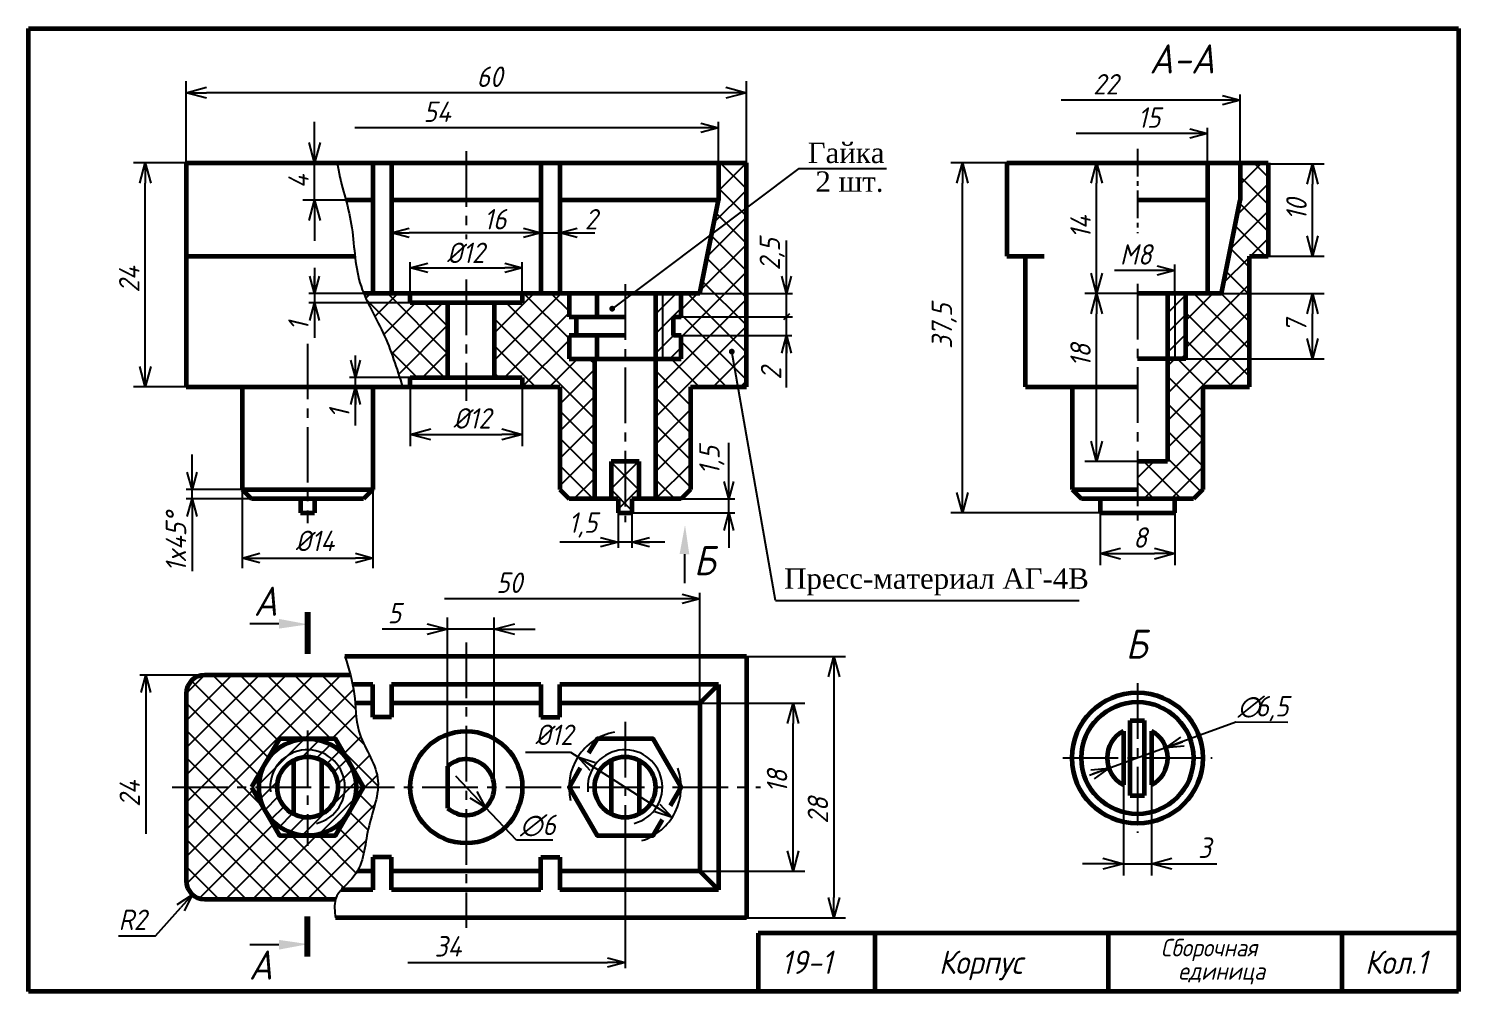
# Model space of a CAD drawing. Header units: millimetres. Extents: x -255 to 513, y 132 to 472.
# Drawn here: x -255 to -10, y 307 to 472 of the extents above; entities that cross this region are included whole.
import ezdxf

# ---------------------------------------------------------------- set-up
doc = ezdxf.new("R2010")
doc.units = ezdxf.units.MM
doc.header["$LTSCALE"] = 0.5
doc.linetypes.add('CENTER2', pattern=[28.575, 19.05, -3.175, 3.175, -3.175])
doc.layers.get('Defpoints').update_dxf_attribs({"color": 5})
doc.styles.get("Standard").update_dxf_attribs({"font": 'isocpeui.ttf', "width": 0.9})
doc.styles.add('стиль1', font='TIMES.TTF')
doc.dimstyles.new('Standart 1', dxfattribs={"dimtxt": 3.5, "dimasz": 3.5, "dimexe": 2, "dimexo": 0, "dimgap": 1, "dimtad": 1, "dimtoh": 1, "dimdec": 0, "dimtxsty": 'Standard', "dimblk": 'OPEN30', "dimcen": 2.5, "dimadec": 0, "dimazin": 0, "dimtfac": 1, "dimtdec": 0, "dimtmove": 0, "dimatfit": 3, "dimldrblk": 'DOTSMALL', "dimfxl": 0, "dimarcsym": 0})
pattern_1 = [(45, (-1e-06, -7), (-2.334867, 2.334867), []), (135, (-1e-06, -7), (-2.334867, -2.334867), [])]
pattern_2 = [(45, (-285, 289), (-1.683798, 1.683798), [])]

# ---------------------------------------------------------------- blocks, each defined once
blk = doc.blocks.new('_Open30')
at = {"color": 0, "linetype": 'ByBlock', "lineweight": -2}
for p, q in [((-1, 0.268), (0, 0)), ((0, 0), (-1, -0.268)), ((0, 0), (-1, 0))]:
    blk.add_line(p, q, dxfattribs=at)
blk = doc.blocks.new('*D61')
at = {"color": 0, "lineweight": -2}
for p, q in [((-183.2, 345.58), (-183.2, 371.08)), ((-175.2, 342), (-175.2, 371.08)), ((-186.7, 369.08), (-194.41, 369.08)), ((-175.2, 369.08), (-183.2, 369.08)), ((-171.7, 369.08), (-168.2, 369.08))]:
    blk.add_line(p, q, dxfattribs=at)
at = {"layer": 'Defpoints', "color": 0}
for p in [(-175.2, 369.08), (-183.2, 345.58), (-175.2, 342)]:
    blk.add_point(p, dxfattribs=at)
at = {"color": 0, "lineweight": -2, "xscale": 3.5, "yscale": 3.5, "zscale": 3.5}
blk.add_blockref('_Open30', (-183.2, 369.08), dxfattribs=at)
at = {"color": 0, "lineweight": -2, "xscale": 3.5, "yscale": 3.5, "zscale": 3.5, "rotation": 180}
blk.add_blockref('_Open30', (-175.2, 369.08), dxfattribs=at)
at = {"color": 0, "lineweight": -3, "insert": (-192.31, 371.83), "char_height": 3.5, "attachment_point": 5}
blk.add_mtext('5', dxfattribs=at)
blk = doc.blocks.new('_DotSmall')
at = {"color": 0, "linetype": 'ByBlock', "const_width": 0.5}
blk.add_lwpolyline([(-0.0625, 0, 1), (0.0625, 0, 1)], format="xyb", close=True, dxfattribs=at)
blk = doc.blocks.new('*D62')
at = {"color": 0, "lineweight": -2}
for p, q in [((-140, 356.4), (-122, 356.4)), ((-124, 331.1), (-124, 352.9)), ((-140, 327.6), (-122, 327.6))]:
    blk.add_line(p, q, dxfattribs=at)
at = {"layer": 'Defpoints', "color": 0}
for p in [(-140, 356.4), (-124, 356.4), (-140, 327.6)]:
    blk.add_point(p, dxfattribs=at)
at = {"color": 0, "lineweight": -2, "xscale": 3.5, "yscale": 3.5, "zscale": 3.5}
for p, rotation in [((-124, 356.4), 90), ((-124, 327.6), 270)]:
    blk.add_blockref('_Open30', p, dxfattribs=dict(at, rotation=rotation))
at = {"color": 0, "lineweight": -3, "insert": (-126.75, 343), "char_height": 3.5, "attachment_point": 5, "rotation": 90}
blk.add_mtext('18', dxfattribs=at)
blk = doc.blocks.new('*D63')
at = {"color": 0, "lineweight": -2}
for p, q in [((-132, 364.4), (-115, 364.4)), ((-117, 360.9), (-117, 323.1)), ((-132, 319.6), (-115, 319.6))]:
    blk.add_line(p, q, dxfattribs=at)
at = {"layer": 'Defpoints', "color": 0}
for p in [(-132, 364.4), (-132, 319.6), (-117, 319.6)]:
    blk.add_point(p, dxfattribs=at)
at = {"color": 0, "lineweight": -2, "xscale": 3.5, "yscale": 3.5, "zscale": 3.5}
for p, rotation in [((-117, 364.4), 90), ((-117, 319.6), 270)]:
    blk.add_blockref('_Open30', p, dxfattribs=dict(at, rotation=rotation))
at = {"color": 0, "lineweight": -3, "insert": (-119.75, 338), "char_height": 3.5, "attachment_point": 5, "rotation": 90}
blk.add_mtext('28', dxfattribs=at)
blk = doc.blocks.new('*D64')
at = {"color": 0, "lineweight": -2}
for p, q in [((-189.6, 410.6), (-189.6, 400.45)), ((-170.4, 410.6), (-170.4, 400.45)), ((-186.1, 402.45), (-173.9, 402.45))]:
    blk.add_line(p, q, dxfattribs=at)
at = {"layer": 'Defpoints', "color": 0}
for p in [(-189.6, 410.6), (-170.4, 410.6), (-170.4, 402.45)]:
    blk.add_point(p, dxfattribs=at)
at = {"color": 0, "lineweight": -2, "xscale": 3.5, "yscale": 3.5, "zscale": 3.5, "rotation": 180}
blk.add_blockref('_Open30', (-189.6, 402.45), dxfattribs=at)
at = {"color": 0, "lineweight": -2, "xscale": 3.5, "yscale": 3.5, "zscale": 3.5}
blk.add_blockref('_Open30', (-170.4, 402.45), dxfattribs=at)
at = {"color": 0, "lineweight": -3, "insert": (-179, 405.2), "char_height": 3.5, "attachment_point": 5}
blk.add_mtext('%%c12', dxfattribs=at)
blk = doc.blocks.new('*D65')
at = {"color": 0, "lineweight": -2}
for p, q in [((-228, 449), (-237, 449)), ((-235, 414.1), (-235, 445.5)), ((-228, 410.6), (-237, 410.6))]:
    blk.add_line(p, q, dxfattribs=at)
at = {"layer": 'Defpoints', "color": 0}
for p in [(-235, 449), (-228, 449), (-228, 410.6)]:
    blk.add_point(p, dxfattribs=at)
at = {"color": 0, "lineweight": -2, "xscale": 3.5, "yscale": 3.5, "zscale": 3.5}
for p, rotation in [((-235, 449), 90), ((-235, 410.6), 270)]:
    blk.add_blockref('_Open30', p, dxfattribs=dict(at, rotation=rotation))
at = {"color": 0, "lineweight": -3, "insert": (-237.75, 429), "char_height": 3.5, "attachment_point": 5, "rotation": 90}
blk.add_mtext('24', dxfattribs=at)
blk = doc.blocks.new('*D66')
at = {"color": 0, "lineweight": -2}
for p, q in [((-228, 449), (-228, 463)), ((-135.5, 461), (-224.5, 461)), ((-132, 449), (-132, 463))]:
    blk.add_line(p, q, dxfattribs=at)
at = {"layer": 'Defpoints', "color": 0}
for p in [(-228, 461), (-228, 449), (-132, 449)]:
    blk.add_point(p, dxfattribs=at)
at = {"color": 0, "lineweight": -2, "xscale": 3.5, "yscale": 3.5, "zscale": 3.5, "rotation": 180}
blk.add_blockref('_Open30', (-228, 461), dxfattribs=at)
at = {"color": 0, "lineweight": -2, "xscale": 3.5, "yscale": 3.5, "zscale": 3.5}
blk.add_blockref('_Open30', (-132, 461), dxfattribs=at)
at = {"color": 0, "lineweight": -3, "insert": (-176, 463.75), "char_height": 3.5, "attachment_point": 5}
blk.add_mtext('60', dxfattribs=at)
blk = doc.blocks.new('*D67')
at = {"color": 0, "lineweight": -2}
for p, q in [((-67.4, 342.39), (-67.4, 326.87)), ((-62.6, 342.39), (-62.6, 326.87)), ((-70.9, 328.87), (-74.4, 328.87)), ((-67.4, 328.87), (-62.6, 328.87)), ((-59.1, 328.87), (-51.37, 328.87))]:
    blk.add_line(p, q, dxfattribs=at)
at = {"layer": 'Defpoints', "color": 0}
for p in [(-67.4, 342.39), (-62.6, 342.39), (-62.6, 328.87)]:
    blk.add_point(p, dxfattribs=at)
at = {"color": 0, "lineweight": -2, "xscale": 3.5, "yscale": 3.5, "zscale": 3.5}
blk.add_blockref('_Open30', (-67.4, 328.87), dxfattribs=at)
at = {"color": 0, "lineweight": -2, "xscale": 3.5, "yscale": 3.5, "zscale": 3.5, "rotation": 180}
blk.add_blockref('_Open30', (-62.6, 328.87), dxfattribs=at)
at = {"color": 0, "lineweight": -3, "insert": (-53.48, 331.62), "char_height": 3.5, "attachment_point": 5}
blk.add_mtext('3', dxfattribs=at)
blk = doc.blocks.new('*D68')
at = {"color": 0, "lineweight": -2}
for p, q in [((-71.4, 389), (-71.4, 380.03)), ((-58.6, 389), (-58.6, 380.03)), ((-67.9, 382.03), (-62.1, 382.03))]:
    blk.add_line(p, q, dxfattribs=at)
at = {"layer": 'Defpoints', "color": 0}
for p in [(-71.4, 389), (-58.6, 389), (-58.6, 382.03)]:
    blk.add_point(p, dxfattribs=at)
at = {"color": 0, "lineweight": -2, "xscale": 3.5, "yscale": 3.5, "zscale": 3.5, "rotation": 180}
blk.add_blockref('_Open30', (-71.4, 382.03), dxfattribs=at)
at = {"color": 0, "lineweight": -2, "xscale": 3.5, "yscale": 3.5, "zscale": 3.5}
blk.add_blockref('_Open30', (-58.6, 382.03), dxfattribs=at)
at = {"color": 0, "lineweight": -3, "insert": (-64.53, 384.78), "char_height": 3.5, "attachment_point": 5}
blk.add_mtext('8', dxfattribs=at)
blk = doc.blocks.new('*D69')
at = {"color": 0, "lineweight": -2}
for p, q in [((-42.6, 448.83), (-33, 448.83)), ((-35, 436.5), (-35, 445.33)), ((-42.6, 433), (-33, 433))]:
    blk.add_line(p, q, dxfattribs=at)
at = {"layer": 'Defpoints', "color": 0}
for p in [(-42.6, 448.83), (-35, 448.83), (-42.6, 433)]:
    blk.add_point(p, dxfattribs=at)
at = {"color": 0, "lineweight": -2, "xscale": 3.5, "yscale": 3.5, "zscale": 3.5}
for p, rotation in [((-35, 448.83), 90), ((-35, 433), 270)]:
    blk.add_blockref('_Open30', p, dxfattribs=dict(at, rotation=rotation))
at = {"color": 0, "lineweight": -3, "insert": (-37.75, 441), "char_height": 3.5, "attachment_point": 5, "rotation": 90}
blk.add_mtext('10', dxfattribs=at)
blk = doc.blocks.new('*D70')
at = {"color": 0, "lineweight": -2}
for p, q in [((-87.4, 449), (-97, 449)), ((-95, 392.5), (-95, 445.5)), ((-71.4, 389), (-97, 389))]:
    blk.add_line(p, q, dxfattribs=at)
at = {"layer": 'Defpoints', "color": 0}
for p in [(-95, 449), (-87.4, 449), (-71.4, 389)]:
    blk.add_point(p, dxfattribs=at)
at = {"color": 0, "lineweight": -2, "xscale": 3.5, "yscale": 3.5, "zscale": 3.5}
for p, rotation in [((-95, 449), 90), ((-95, 389), 270)]:
    blk.add_blockref('_Open30', p, dxfattribs=dict(at, rotation=rotation))
at = {"color": 0, "lineweight": -3, "insert": (-98.1, 421), "char_height": 3.5, "attachment_point": 5, "rotation": 90}
blk.add_mtext('37,5', dxfattribs=at)
blk = doc.blocks.new('*D71')
at = {"color": 0, "lineweight": -2}
for p, q in [((-50.6, 426.6), (-33, 426.6)), ((-35, 418.9), (-35, 423.1)), ((-56.69, 415.4), (-33, 415.4))]:
    blk.add_line(p, q, dxfattribs=at)
at = {"layer": 'Defpoints', "color": 0}
for p in [(-50.6, 426.6), (-35, 426.6), (-56.69, 415.4)]:
    blk.add_point(p, dxfattribs=at)
at = {"color": 0, "lineweight": -2, "xscale": 3.5, "yscale": 3.5, "zscale": 3.5}
for p, rotation in [((-35, 426.6), 90), ((-35, 415.4), 270)]:
    blk.add_blockref('_Open30', p, dxfattribs=dict(at, rotation=rotation))
at = {"color": 0, "lineweight": -3, "insert": (-37.77, 421), "char_height": 3.5, "attachment_point": 5, "rotation": 90}
blk.add_mtext('7', dxfattribs=at)
blk = doc.blocks.new('*D72')
at = {"color": 0, "lineweight": -2}
for p, q in [((-64.99, 426.6), (-74, 426.6)), ((-72, 401.3), (-72, 423.1)), ((-65, 397.8), (-74, 397.8))]:
    blk.add_line(p, q, dxfattribs=at)
at = {"layer": 'Defpoints', "color": 0}
for p in [(-72, 426.6), (-64.99, 426.6), (-65, 397.8)]:
    blk.add_point(p, dxfattribs=at)
at = {"color": 0, "lineweight": -2, "xscale": 3.5, "yscale": 3.5, "zscale": 3.5}
for p, rotation in [((-72, 426.6), 90), ((-72, 397.8), 270)]:
    blk.add_blockref('_Open30', p, dxfattribs=dict(at, rotation=rotation))
at = {"color": 0, "lineweight": -3, "insert": (-74.75, 416), "char_height": 3.5, "attachment_point": 5, "rotation": 90}
blk.add_mtext('18', dxfattribs=at)
blk = doc.blocks.new('*D73')
at = {"color": 0, "lineweight": -2}
for p, q in [((-70.34, 449), (-74, 449)), ((-72, 430.1), (-72, 445.5)), ((-70, 426.6), (-74, 426.6))]:
    blk.add_line(p, q, dxfattribs=at)
at = {"layer": 'Defpoints', "color": 0}
for p in [(-72, 449), (-70.34, 449), (-70, 426.6)]:
    blk.add_point(p, dxfattribs=at)
at = {"color": 0, "lineweight": -2, "xscale": 3.5, "yscale": 3.5, "zscale": 3.5}
for p, rotation in [((-72, 449), 90), ((-72, 426.6), 270)]:
    blk.add_blockref('_Open30', p, dxfattribs=dict(at, rotation=rotation))
at = {"color": 0, "lineweight": -3, "insert": (-74.75, 438), "char_height": 3.5, "attachment_point": 5, "rotation": 90}
blk.add_mtext('14', dxfattribs=at)
blk = doc.blocks.new('*D74')
at = {"color": 0, "lineweight": -2}
for p, q in [((-206, 452.5), (-206, 456)), ((-202.11, 449), (-208, 449)), ((-206, 442.6), (-206, 449)), ((-200.63, 442.6), (-208, 442.6)), ((-206, 439.1), (-206, 435.6))]:
    blk.add_line(p, q, dxfattribs=at)
at = {"layer": 'Defpoints', "color": 0}
for p in [(-206, 449), (-202.11, 449), (-200.63, 442.6)]:
    blk.add_point(p, dxfattribs=at)
at = {"color": 0, "lineweight": -2, "xscale": 3.5, "yscale": 3.5, "zscale": 3.5}
for p, rotation in [((-206, 449), 270), ((-206, 442.6), 90)]:
    blk.add_blockref('_Open30', p, dxfattribs=dict(at, rotation=rotation))
at = {"color": 0, "lineweight": -3, "insert": (-208.75, 445.8), "char_height": 3.5, "attachment_point": 5, "rotation": 90}
blk.add_mtext('4', dxfattribs=at)

msp = doc.modelspace()

# ---------------------------------------------------------------- hatches: boundary and pattern name
at = {"lineweight": -3}
h = msp.add_hatch(dxfattribs=at)
h.set_pattern_fill('ANSI37', color=256, scale=1.04, style=0)
h.set_pattern_definition([(45, (-272, 309), (-2.334867, 2.334867), []), (135, (-272, 309), (-2.334867, -2.334867), [])])
edge = h.paths.add_edge_path()
edge.add_spline(control_points=[(-197.57, 426.6), (-196.61, 424.26), (-193.68, 419.48), (-191.93, 413.76), (-190.91, 410.6)], knot_values=[30.778299, 30.778299, 30.778299, 30.778299, 40.721769, 53.181103, 53.181103, 53.181103, 53.181103], degree=3, periodic=0)
edge.add_line((-190.91, 410.6), (-189.6, 410.6))
edge.add_line((-189.6, 410.6), (-189.6, 412.2))
edge.add_line((-189.6, 412.2), (-183.2, 412.2))
edge.add_line((-183.2, 412.2), (-183.2, 425))
edge.add_line((-183.2, 425), (-189.6, 425))
edge.add_line((-189.6, 425), (-189.6, 426.6))
edge.add_line((-189.6, 426.6), (-197.57, 426.6))
h.paths.add_polyline_path([(-170.4, 425), (-175.2, 425), (-175.2, 412.2), (-170.4, 412.2), (-170.4, 410.6), (-164, 410.6), (-164, 393), (-162.4, 391.4), (-158, 391.4), (-158, 415.4), (-162.4, 415.4), (-162.4, 419.4), (-161.11, 419.4), (-161.11, 422.6), (-162.4, 422.6), (-162.4, 426.6), (-170.4, 426.6)])
h.paths.add_polyline_path([(-152.8, 397.8), (-155.2, 397.8), (-155.2, 391.4), (-153.99, 391.4), (-153.99, 389), (-152.8, 389)])
h.paths.add_polyline_path([(-152.8, 389), (-151.61, 389), (-151.61, 391.4), (-150.4, 391.4), (-150.4, 397.8), (-152.8, 397.8)])
h.paths.add_polyline_path([(-147.6, 391.4), (-143.2, 391.4), (-141.6, 393), (-141.6, 410.6), (-132, 410.6), (-132, 449), (-136.8, 449), (-136.8, 442.6), (-140, 426.6), (-143.2, 426.6), (-143.2, 422.6), (-144.49, 422.6), (-144.49, 419.4), (-143.2, 419.4), (-143.2, 415.4), (-147.6, 415.4)])
h = msp.add_hatch(dxfattribs=at)
h.set_pattern_fill('ANSI37', color=256, scale=1.04, style=0)
h.set_pattern_definition(pattern_1)
h.paths.add_polyline_path([(-45.8, 433), (-42.6, 433), (-42.6, 448.83), (-42.77, 449), (-47.4, 449), (-47.4, 447.96), (-47.4, 442.6), (-50.6, 426.6), (-56.69, 426.6), (-56.69, 415.4), (-59.84, 415.4), (-59.84, 397.8), (-64.98, 397.8), (-64.97, 391.4), (-55.4, 391.4), (-53.8, 393), (-53.8, 410.6), (-45.8, 410.6)])
h = msp.add_hatch(dxfattribs=at)
h.set_pattern_fill('ANSI31', color=256, scale=0.75, style=0)
h.set_pattern_definition(pattern_2)
h.paths.add_polyline_path([(-146.4, 426.6), (-147.6, 426.6), (-147.6, 415.4), (-146.4, 415.4)])
h.paths.add_polyline_path([(-146.4, 415.4), (-143.2, 415.4), (-143.2, 419.4), (-143.29, 419.4), (-144.49, 419.4), (-144.49, 422.6), (-143.2, 422.6), (-143.2, 426.6), (-146.4, 426.6)])
h = msp.add_hatch(dxfattribs=at)
h.set_pattern_fill('ANSI31', color=256, scale=0.75, style=0)
h.set_pattern_definition(pattern_2)
h.paths.add_polyline_path([(-59.84, 415.4), (-58.6, 415.4), (-58.6, 426.6), (-59.84, 426.6)])
h.paths.add_polyline_path([(-58.6, 415.4), (-56.69, 415.4), (-56.69, 426.6), (-58.6, 426.6)])
h = msp.add_hatch(dxfattribs=at)
h.set_pattern_fill('ANSI37', color=256, scale=1.04, style=0)
h.set_pattern_definition(pattern_1)
edge = h.paths.add_edge_path()
edge.add_line((-212, 350.31), (-202.4, 350.31))
edge.add_line((-202.4, 350.31), (-197.6, 342))
edge.add_line((-197.6, 342), (-195.14, 342))
edge.add_spline(control_points=[(-195.14, 342), (-195.11, 342.54), (-195.2, 345.79), (-199.1, 350.74), (-198.88, 356.98), (-199.57, 360.14), (-199.85, 361.2)], knot_values=[3.325473, 3.325473, 3.325473, 3.325473, 5.01442, 13.630684, 20.08049, 23.351986, 23.351986, 23.351986, 23.351986], degree=3, periodic=0)
edge.add_line((-199.85, 361.2), (-224.8, 361.2))
edge.add_arc((-224.8, 358), 3.2, 90, 180)
edge.add_line((-228, 358), (-228, 342))
edge.add_line((-228, 342), (-216.8, 342))
edge.add_line((-216.8, 342), (-212, 350.31))
edge = h.paths.add_edge_path()
edge.add_line((-212, 333.69), (-216.8, 342))
edge.add_line((-216.8, 342), (-228, 342))
edge.add_line((-228, 342), (-228, 326))
edge.add_arc((-224.8, 326), 3.2, 180, 270)
edge.add_line((-224.8, 322.8), (-202.4, 322.8))
edge.add_spline(control_points=[(-202.4, 322.8), (-201.91, 324.33), (-197.53, 327.23), (-197.38, 334.5), (-195.27, 339.69), (-195.14, 342)], knot_values=[23.351986, 23.351986, 23.351986, 23.351986, 28.474485, 36.82673, 44.082055, 44.082055, 44.082055, 44.082055], degree=3, periodic=0)
edge.add_line((-195.14, 342), (-197.6, 342))
edge.add_line((-197.6, 342), (-202.4, 333.69))
edge.add_line((-202.4, 333.69), (-212, 333.69))
h = msp.add_hatch(dxfattribs=at)
h.set_pattern_fill('ANSI31', color=256, scale=0.6, style=0)
h.set_pattern_definition([(45, (-272, 286), (-1.34704, 1.34704), [])])
h.paths.add_polyline_path([(-212.4, 342), (-215.51, 342, 0.414214), (-207.2, 333.69), (-207.2, 336.8, -0.414214)])
h.paths.add_polyline_path([(-207.2, 348.4), (-207.2, 350.31, 0.414214), (-215.51, 342), (-213.6, 342, -0.414214)])
h.paths.add_polyline_path([(-200.8, 342), (-198.89, 342, 0.414214), (-207.2, 350.31), (-207.2, 348.4, -0.414214)])
h.paths.add_polyline_path([(-207.2, 348.4), (-207.2, 347.2, -0.414214), (-202, 342), (-200.8, 342, 0.414214)], flags=17)
h.paths.add_polyline_path([(-213.6, 342), (-212.4, 342, -0.414214), (-207.2, 347.2), (-207.2, 348.4, 0.414214)], flags=16)
h.paths.add_polyline_path([(-207.2, 336.8), (-207.2, 333.69, 0.414214), (-198.89, 342), (-202, 342, -0.414214)])

# ---------------------------------------------------------------- linework, layer by layer
at = {"lineweight": 60}
for p, q in [((-255, 307), (-255, 472)), ((-255, 472), (-10, 472)), ((-10, 472), (-10, 307)), ((-228, 449), (-132, 449)), ((-228, 449), (-228, 410.6)), ((-196, 449), (-196, 426.6)), ((-192.8, 449), (-192.8, 426.6)), ((-167.2, 449), (-167.2, 426.6)), ((-164, 449), (-164, 426.6)), ((-136.8, 449), (-136.8, 442.6)), ((-132, 410.6), (-132, 449)), ((-87.4, 449), (-87.4, 433)), ((-87.4, 449), (-42.6, 449)), ((-53, 449), (-53, 426.6)), ((-47.4, 449), (-47.4, 442.6)), ((-42.6, 449), (-42.6, 433)), ((-196, 442.6), (-200.63, 442.6)), ((-167.2, 442.6), (-192.8, 442.6)), ((-136.8, 442.6), (-164, 442.6)), ((-140, 426.6), (-136.8, 442.6)), ((-53, 442.6), (-65, 442.6)), ((-50.6, 426.6), (-47.4, 442.6)), ((-228, 433), (-199.07, 433)), ((-87.4, 433), (-81, 433)), ((-84.2, 410.6), (-84.2, 433)), ((-45.8, 410.6), (-45.8, 433)), ((-45.8, 433), (-42.6, 433)), ((-140, 426.6), (-197.57, 426.6)), ((-189.6, 425), (-189.6, 426.6)), ((-170.4, 426.6), (-170.4, 425)), ((-162.4, 426.6), (-162.4, 422.6)), ((-157.6, 422.6), (-157.6, 426.6)), ((-147.6, 426.6), (-147.6, 391.4)), ((-143.2, 422.6), (-143.2, 426.6)), ((-50.6, 426.6), (-65, 426.6)), ((-59.84, 426.6), (-59.84, 397.8)), ((-56.69, 415.4), (-56.69, 426.6)), ((-170.4, 425), (-189.6, 425)), ((-183.2, 425), (-183.2, 412.2)), ((-175.2, 425), (-175.2, 412.2)), ((-162.4, 422.6), (-152.8, 422.6)), ((-161.11, 419.4), (-161.11, 422.6)), ((-144.49, 422.6), (-143.2, 422.6)), ((-144.49, 419.4), (-144.49, 422.6)), ((-152.8, 419.4), (-162.4, 419.4)), ((-162.4, 419.4), (-162.4, 415.4)), ((-157.6, 415.4), (-157.6, 419.4)), ((-143.2, 419.4), (-144.49, 419.4)), ((-143.2, 415.4), (-143.2, 419.4)), ((-162.4, 415.4), (-143.2, 415.4)), ((-158, 391.4), (-158, 415.4)), ((-56.69, 415.4), (-65, 415.4)), ((-189.6, 410.6), (-189.6, 412.2)), ((-189.6, 412.2), (-170.4, 412.2)), ((-170.4, 412.2), (-170.4, 410.6)), ((-228, 410.6), (-164, 410.6)), ((-218.4, 410.6), (-218.4, 393)), ((-196, 410.6), (-196, 393)), ((-164, 410.6), (-164, 393)), ((-141.6, 410.6), (-141.6, 393)), ((-141.6, 410.6), (-132, 410.6)), ((-84.2, 410.6), (-65, 410.6)), ((-76.2, 410.6), (-76.2, 393)), ((-53.8, 410.6), (-53.8, 393)), ((-53.8, 410.6), (-45.8, 410.6)), ((-150.4, 397.8), (-155.2, 397.8)), ((-155.2, 397.8), (-155.2, 391.4)), ((-150.4, 391.4), (-150.4, 397.8)), ((-59.84, 397.8), (-65, 397.8)), ((-218.4, 393), (-196, 393)), ((-218.4, 393), (-216.8, 391.4)), ((-196, 393), (-197.6, 391.4)), ((-164, 393), (-162.4, 391.4)), ((-141.6, 393), (-143.2, 391.4)), ((-76.2, 393), (-74.6, 391.4)), ((-76.2, 393), (-65, 393)), ((-53.8, 393), (-55.4, 391.4)), ((-197.6, 391.4), (-216.8, 391.4)), ((-208.39, 391.4), (-208.39, 389)), ((-206.01, 391.4), (-206.01, 389)), ((-153.99, 391.4), (-162.4, 391.4)), ((-153.99, 391.4), (-153.99, 389)), ((-143.2, 391.4), (-151.61, 391.4)), ((-151.61, 391.4), (-151.61, 389)), ((-55.4, 391.4), (-74.6, 391.4)), ((-71.4, 391.4), (-71.4, 389)), ((-58.6, 389), (-58.6, 391.4)), ((-208.39, 389), (-206.01, 389)), ((-153.99, 389), (-151.61, 389)), ((-71.4, 389), (-58.6, 389)), ((-132, 364.4), (-200.8, 364.4)), ((-132, 364.4), (-132, 319.6)), ((-199.85, 361.2), (-224.8, 361.2)), ((-228, 358), (-228, 326)), ((-196, 359.6), (-199.47, 359.6)), ((-196, 354), (-196, 359.6)), ((-192.8, 359.6), (-192.8, 354)), ((-167.2, 359.6), (-192.8, 359.6)), ((-167.2, 359.6), (-167.2, 354)), ((-136.8, 359.6), (-164, 359.6)), ((-164, 354), (-164, 359.6)), ((-140, 356.4), (-136.8, 359.6)), ((-136.8, 359.6), (-136.8, 324.4)), ((-196, 356.4), (-199.04, 356.4)), ((-167.2, 356.4), (-192.8, 356.4)), ((-140, 356.4), (-164, 356.4)), ((-140, 356.4), (-140, 327.6)), ((-192.8, 354), (-196, 354)), ((-167.2, 354), (-164, 354)), ((-66.23, 353.4), (-63.77, 353.4)), ((-66.23, 340.6), (-66.23, 353.4)), ((-63.77, 340.6), (-63.77, 353.4)), ((-67.4, 351.61), (-67.4, 342.39)), ((-62.6, 351.61), (-62.6, 342.39)), ((-209.6, 346.61), (-209.6, 337.39)), ((-204.8, 346.61), (-204.8, 337.39)), ((-183.2, 345.58), (-183.2, 338.42)), ((-155.2, 346.61), (-155.2, 337.39)), ((-150.4, 346.61), (-150.4, 337.39)), ((-66.23, 340.6), (-63.77, 340.6)), ((-196, 330), (-196, 324.4)), ((-192.8, 330), (-196, 330)), ((-192.8, 324.4), (-192.8, 330)), ((-167.2, 330), (-164, 330)), ((-167.2, 324.4), (-167.2, 330)), ((-164, 330), (-164, 324.4)), ((-196, 327.6), (-198.67, 327.6)), ((-167.2, 327.6), (-192.8, 327.6)), ((-140, 327.6), (-164, 327.6)), ((-140, 327.6), (-136.8, 324.4)), ((-196, 324.4), (-201.43, 324.4)), ((-167.2, 324.4), (-192.8, 324.4)), ((-136.8, 324.4), (-164, 324.4)), ((-224.8, 322.8), (-202.4, 322.8)), ((-132, 319.6), (-202.4, 319.6)), ((-10, 317), (-130, 317)), ((-130, 317), (-130, 307)), ((-110, 317), (-110, 307)), ((-70, 317), (-70, 307)), ((-30, 317), (-30, 307)), ((-10, 307), (-255, 307))]:
    msp.add_line(p, q, dxfattribs=at)
at = {"lineweight": -3}
for p, q in [((-47.4, 447.96), (-47.4, 460.71)), ((-50.4, 459.71), (-78.08, 459.71)), ((-136.8, 448), (-136.8, 456)), ((-139.8, 455), (-199.11, 455)), ((-56, 454), (-75.47, 454)), ((-53, 447), (-53, 455)), ((-123, 448), (-155, 424)), ((-123, 448), (-108, 448)), ((-170.2, 437), (-189.8, 437)), ((-167.2, 437), (-164, 437)), ((-161, 437), (-158, 437)), ((-125.11, 410.48), (-125.11, 435.67)), ((-189.6, 426.6), (-189.6, 432)), ((-170.4, 426.6), (-170.4, 432)), ((-58.6, 426.6), (-58.6, 431.55)), ((-206, 431), (-206, 419)), ((-186.6, 431), (-173.4, 431)), ((-61.6, 430.55), (-68.93, 430.55)), ((-197.57, 426.6), (-207, 426.6)), ((-146.4, 426.6), (-146.4, 415.4)), ((-143.2, 426.6), (-124.11, 426.6)), ((-58.6, 426.6), (-58.6, 415.4)), ((-189.6, 425), (-207, 425)), ((-143.2, 422.6), (-124.11, 422.6)), ((-124.59, 423.12), (-125.63, 422.08)), ((-143.29, 419.4), (-124.21, 419.4)), ((-127, 374), (-134.51, 416.64)), ((-199, 404), (-199, 416)), ((-189.6, 412.2), (-200, 412.2)), ((-135, 394.4), (-135, 401)), ((-227, 396), (-227, 399)), ((-218.4, 393), (-228, 393)), ((-227, 391.4), (-227, 393)), ((-218.4, 393), (-218.4, 379.52)), ((-196, 393), (-196, 379.52)), ((-216.8, 391.4), (-228, 391.4)), ((-143.2, 391.4), (-134, 391.4)), ((-135, 389), (-135, 391.4)), ((-227, 388.4), (-227, 379)), ((-153.99, 389), (-153.99, 383)), ((-151.61, 389), (-151.61, 383)), ((-151.61, 389), (-134, 389)), ((-135, 386), (-135, 383)), ((-146, 384), (-164, 384)), ((-215.4, 381.27), (-199, 381.27)), ((-142.62, 381.94), (-142.62, 376.94)), ((-140, 356.4), (-140, 375.29)), ((-143, 374.29), (-183.75, 374.29)), ((-127, 374), (-75, 374)), ((-212.1, 370), (-217.1, 370)), ((-224.8, 361.2), (-235.92, 361.2)), ((-234.92, 358.2), (-234.92, 334.03)), ((-48.11, 353.12), (-73.24, 344.01)), ((-39.21, 353.11), (-48.11, 353.12)), ((-169.88, 348), (-162.16, 348)), ((-162.16, 348), (-147.24, 338.44)), ((-181.86, 343.96), (-176.7, 338.52)), ((-171.4, 332.94), (-176.7, 338.52)), ((-165.17, 332.94), (-171.4, 332.94)), ((-152.8, 330), (-152.8, 310.97)), ((-233.25, 316.52), (-228.93, 321.37)), ((-239.59, 316.52), (-233.25, 316.52)), ((-212.1, 315), (-217.1, 315)), ((-190, 311.97), (-155.8, 311.97))]:
    msp.add_line(p, q, dxfattribs=at)
at = {"linetype": 'CENTER2', "lineweight": -3}
for p, q in [((-180, 451), (-180, 435.89)), ((-180, 429), (-180, 408.2)), ((-152.8, 428.2), (-152.8, 387.4)), ((-64.99, 428.24), (-64.97, 387.71)), ((-207.2, 418), (-207.2, 387.25)), ((-180, 366.8), (-180, 317.91)), ((-65, 359.8), (-65, 334.2)), ((-152.8, 353.2), (-152.8, 330)), ((-207.2, 351.69), (-207.2, 331.95)), ((-77.8, 347), (-52.2, 347)), ((-230.4, 342), (-129.6, 342))]:
    msp.add_line(p, q, dxfattribs=at)
at = {"linetype": 'CENTER2', "lineweight": -3, "ltscale": 0.5}
msp.add_line((-65, 451.4), (-64.99, 436.93), dxfattribs=at)
for p, q in [((-65, 449), (-70.34, 449)), ((-42.6, 448.83), (-42.77, 449)), ((-192.8, 437), (-192.8, 438)), ((-167.2, 437), (-167.2, 438)), ((-167.2, 437), (-167.2, 438)), ((-164, 437), (-164, 438))]:
    msp.add_line(p, q)
at = {"lineweight": 80}
for p, q in [((-207.2, 372), (-207.2, 364.84)), ((-207.2, 313), (-207.2, 319.82))]:
    msp.add_line(p, q, dxfattribs=at)
at = {"const_width": 0.5}
for points in [[(-155.25, 424, 1), (-154.75, 424, 1)], [(-134.76, 416.64, 1), (-134.26, 416.64, 1)]]:
    msp.add_lwpolyline(points, format="xyb", close=True, dxfattribs=at)
at = {"lineweight": 60}
msp.add_lwpolyline([(-216.8, 342), (-212, 333.69), (-202.4, 333.69), (-197.6, 342), (-202.4, 350.31), (-212, 350.31)], close=True, dxfattribs=at)
for points in [[(-145.01, 338.86), (-143.2, 342), (-148, 350.31), (-157.6, 350.31), (-159.04, 347.81)], [(-160.49, 345.3), (-162.4, 342), (-157.6, 333.69), (-148, 333.69), (-146.39, 336.48)]]:
    msp.add_lwpolyline(points, dxfattribs=at)
for centre, radius in [((-65, 347), 11.2), ((-65, 347), 9.6), ((-180, 342), 9.6), ((-207.2, 342), 8.31), ((-207.2, 342), 5.2), ((-152.8, 342), 5.2)]:
    msp.add_circle(centre, radius, dxfattribs=at)
for centre, radius, start, end in [((-224.8, 358), 3.2, 90, 180), ((-65, 347), 5.2, 117.4864, 242.5136), ((-65, 347), 5.2, 297.4864, 62.5136), ((-180, 342), 4.8, 228.1897, 131.8103), ((-224.8, 326), 3.2, 180, 270)]:
    msp.add_arc(centre, radius, start, end, dxfattribs=at)
at = {"lineweight": -3}
for centre, radius, start, end in [((-152.8, 342), 9.6, 100.9084, 193.836), ((-207.2, 342), 6.4, 284.0362, 187.125), ((-152.8, 342), 6.4, 284.0362, 187.125), ((-152.8, 342), 9.6, 287.3017, 19.7094)]:
    msp.add_arc(centre, radius, start, end, dxfattribs=at)
msp.add_open_spline([(-202.11, 449), (-201.7, 445.71), (-199.2, 439.4), (-199.2, 428.2), (-193.94, 420.34), (-191.93, 413.76), (-190.91, 410.6)], degree=3, knots=[2.983861, 2.983861, 2.983861, 2.983861, 15.297059, 27.380105, 40.721769, 53.181103, 53.181103, 53.181103, 53.181103], dxfattribs=at)
msp.add_spline([(-200.8, 364.4), (-199.2, 358), (-198.4, 351.6), (-195.2, 343.6), (-196.8, 334.8), (-199.2, 326.8), (-202.4, 322.8), (-202.4, 319.6)], degree=3, dxfattribs=at)
for points in [[(-141.79, 381.92), (-143.45, 381.95), (-142.52, 386.94)], [(-212.12, 315.83), (-212.08, 314.17), (-207.1, 315.1)]]:
    msp.add_solid(points, dxfattribs=at)
msp.add_solid([(-212.12, 369.17), (-212.08, 370.83), (-207.1, 369.9)])

# ---------------------------------------------------------------- block references
at = {"lineweight": -3, "xscale": 3, "yscale": 3, "zscale": 3}
for p in [(-47.4, 459.71), (-136.8, 455), (-53, 454), (-167.2, 437), (-170.4, 431), (-58.6, 430.55), (-153.99, 384), (-196, 381.27), (-140, 374.29), (-152.8, 311.97)]:
    msp.add_blockref('_Open30', p, dxfattribs=at)
at = {"lineweight": -3, "yscale": 3, "zscale": 3}
for p, xscale, rotation in [((-192.8, 437), 3, 180), ((-164, 437), 3, 180), ((-189.6, 431), 3, 180), ((-206, 426.6), 3, 270), ((-125.11, 426.6), 3, 270), ((-206, 425), 3, 90), ((-125.11, 419.4), 3, 90), ((-199, 412.2), 3, 270), ((-199, 410.6), 3, 90), ((-227, 393), 3, 270), ((-135, 391.4), 3, 270), ((-227, 391.4), 3, 90), ((-135, 389), 3, 90), ((-151.61, 384), 3, 180), ((-218.4, 381.27), 3, 180), ((-234.92, 361.2), 3, 90), ((-60.11, 348.77), 3.000000000000038, 199.9233785714313), ((-160.88, 347.18), 2.999999999999987, 147.3390872783272), ((-69.89, 345.23), 3.000000000000038, 19.92337857143129), ((-176.7, 338.52), 3.000000000000043, 313.5088717997455), ((-144.72, 336.82), 3.000000000000048, 327.3390872783254), ((-226.93, 323.61), 2.999999999999968, 48.26776886834719)]:
    msp.add_blockref('_Open30', p, dxfattribs=dict(at, xscale=xscale, rotation=rotation))

# ---------------------------------------------------------------- texts
at = {"width": 0.9}
for s, height, p in [('А-А', 5, (-62.93, 464.3)), ('А', 5, (-216.41, 371.36)), ('Б', 5, (-67, 364)), ('19-1', 4, (-126.01, 310)), ('Корпус', 4, (-99, 310)), ('Сборочная', 3, (-61, 313)), ('Кол.1', 4, (-26, 310)), ('единица', 3, (-58, 309))]:
    msp.add_text(s, height=height, dxfattribs=at).set_placement(p)
at = {"lineweight": -3, "style": 'стиль1'}
for s, p in [('Гайка', (-121.49, 448.96)), ('2 шт.', (-120.17, 444.03)), ('Пресс-материал АГ-4В', (-125.52, 376))]:
    msp.add_text(s, height=3.5, dxfattribs=at).set_placement(p)
at = {"lineweight": -3, "width": 0.9}
for s, height, p in [('Б', 5, (-141, 378.33)), ('∅', 3.5, (-47.82, 354.12)), ('6,5', 3.5, (-44.74, 354.12)), ('∅6', 3.5, (-170.78, 333.78)), ('А', 5, (-217.25, 309.02))]:
    msp.add_text(s, height=height, dxfattribs=at).set_placement(p)
at = {"lineweight": -3, "char_height": 3.5, "attachment_point": 5}
for s, insert in [('22', (-70.43, 462.46)), ('54', (-185, 457.75)), ('15', (-63, 456.75)), ('16', (-175.06, 439.33)), ('2', (-158.61, 439.33)), ('%%c12', (-180.12, 433.57)), ('M8', (-65.26, 433.3)), ('%%c14', (-205.95, 384.2)), ('50', (-172.64, 377.04)), ('%%c12', (-164.97, 350.97)), ('R2', (-237.2, 319.27)), ('34', (-183.14, 314.72))]:
    msp.add_mtext(s, dxfattribs=dict(at, insert=insert))
at = {"lineweight": -3, "char_height": 3.5, "attachment_point": 5, "rotation": 90}
for s, insert in [('2,5', (-127.58, 433.32)), ('1', (-208.75, 421)), ('2', (-127.78, 412.91)), ('1', (-201.75, 406)), ('1,5', (-137.93, 398)), ('1x45%%d', (-229.75, 384))]:
    msp.add_mtext(s, dxfattribs=dict(at, insert=insert))
at = {"insert": (-160, 386.93), "char_height": 3.5, "attachment_point": 5}
msp.add_mtext('1,5', dxfattribs=at)
at = {"insert": (-237.67, 340.88), "char_height": 3.5, "attachment_point": 5, "rotation": 90}
msp.add_mtext('24', dxfattribs=at)

# ---------------------------------------------------------------- dimensions: what is measured, and where the dimension line sits
at = {"lineweight": -3}
for base, p1, p2, text, picture, middle in [((-228, 461), (-132, 449), (-228, 449), '60', '*D66', (-176, 461)), ((-170.4, 402.45), (-189.6, 410.6), (-170.4, 410.6), '%%c12', '*D64', (-179, 402.45)), ((-58.6, 382.03), (-71.4, 389), (-58.6, 389), '8', '*D68', (-64.53, 382.03)), ((-175.2, 369.08), (-183.2, 345.58), (-175.2, 342), '5', '*D61', (-192.31, 369.08)), ((-62.6, 328.87), (-67.4, 342.39), (-62.6, 342.39), '3', '*D67', (-53.48, 328.87))]:
    dim = msp.add_linear_dim(base=base, p1=p1, p2=p2, text=text, dimstyle='Standart 1', dxfattribs=at)
    dim.commit()
    dim.dimension.update_dxf_attribs({"geometry": picture, "text_midpoint": middle, "dimtype": 160})
for base, p1, p2, text, picture, middle in [((-206, 449), (-200.63, 442.6), (-202.11, 449), '4', '*D74', (-206, 445.8)), ((-235, 449), (-228, 410.6), (-228, 449), '24', '*D65', (-235, 429)), ((-95, 449), (-71.4, 389), (-87.4, 449), '37,5', '*D70', (-95, 421)), ((-72, 449), (-70, 426.6), (-70.34, 449), '14', '*D73', (-72, 438)), ((-35, 448.83), (-42.6, 433), (-42.6, 448.83), '10', '*D69', (-35, 441)), ((-72, 426.6), (-65, 397.8), (-64.99, 426.6), '18', '*D72', (-72, 416)), ((-35, 426.6), (-56.69, 415.4), (-50.6, 426.6), '7', '*D71', (-35, 421)), ((-117, 319.6), (-132, 364.4), (-132, 319.6), '28', '*D63', (-117, 338)), ((-124, 356.4), (-140, 327.6), (-140, 356.4), '18', '*D62', (-124, 343))]:
    dim = msp.add_linear_dim(base=base, p1=p1, p2=p2, angle=90, text=text, dimstyle='Standart 1', dxfattribs=at)
    dim.commit()
    dim.dimension.update_dxf_attribs({"geometry": picture, "text_midpoint": middle, "dimtype": 160})

doc.saveas('drawing.dxf')
